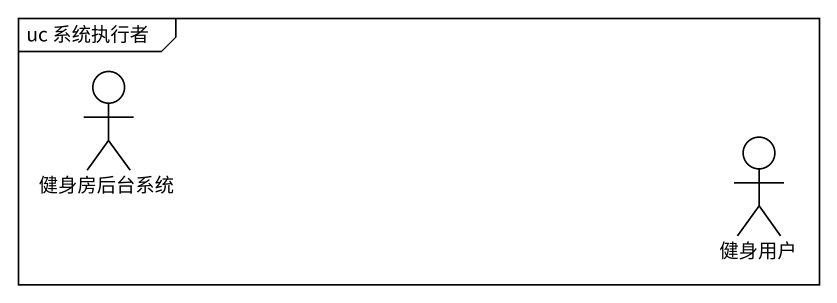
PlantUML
@startuml
mainframe uc 系统执行者
actor 健身房后台系统
actor 健身用户
@enduml
